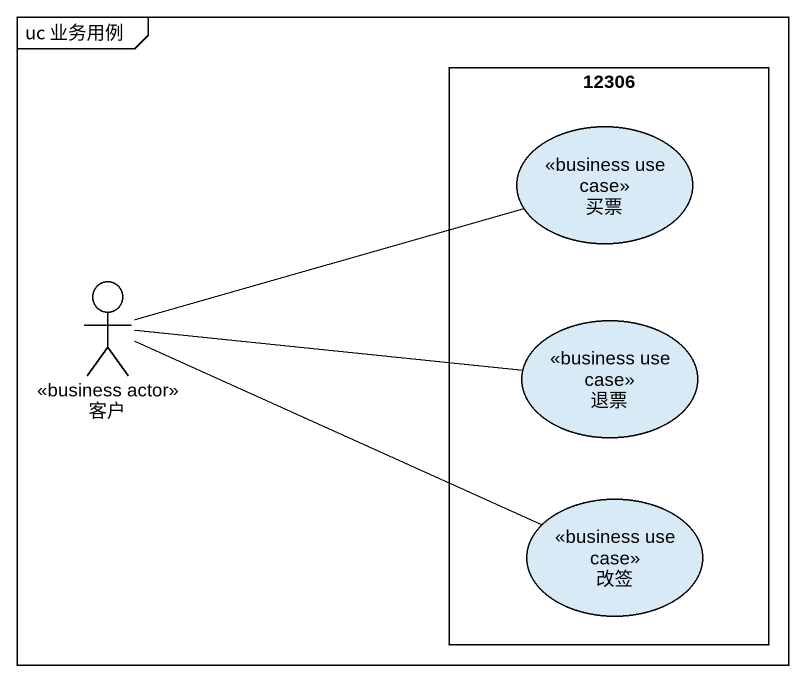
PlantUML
@startuml
mainframe uc 业务用例
rectangle "12306" as r12306 {
  usecase 买票 <<business use case>>
  usecase 退票 <<business use case>>
  usecase 改签 <<business use case>>
}
actor 客户 <<business actor>>
客户 -right- 买票
客户 -right- 退票
客户 -right- 改签
@enduml
